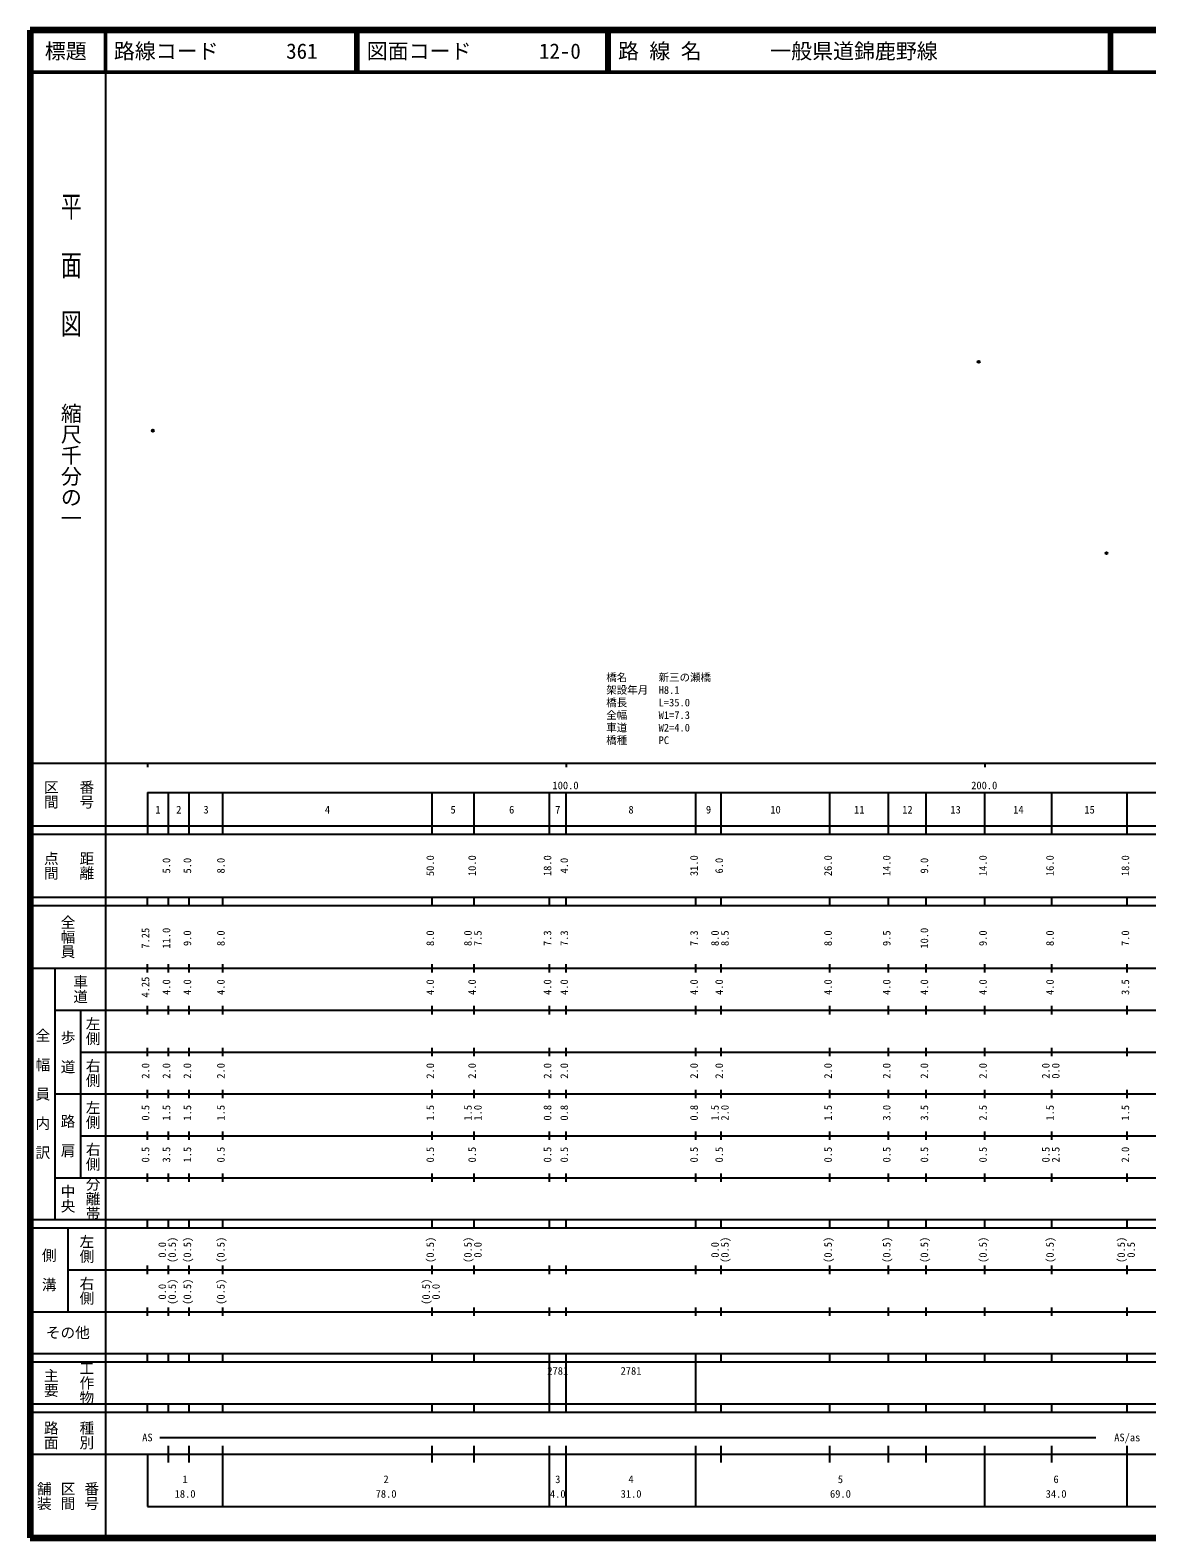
# Model space of a CAD drawing. Units: millimetres on the paper. Extents: x 40 to 680, y 20 to 380.
# Drawn here: x 40 to 306.7, y 20 to 380 of the extents above; entities that cross this region are included whole.
import ezdxf
from ezdxf.enums import TextEntityAlignment as Align

# ---------------------------------------------------------------- set-up
doc = ezdxf.new("R2010")
doc.units = ezdxf.units.MM
doc.header["$PDMODE"] = 32
doc.header["$PDSIZE"] = 0.5
for name, color, linetype in [('M-OTRS', 6, 'Continuous'), ('M-STR-HTXT', 7, 'Continuous'), ('M-TTL-TXT', 7, 'Continuous')]:
    doc.layers.add(name, color=color, linetype=linetype)
for name, color, linetype, lineweight in [('M-TTL', 2, 'Continuous', 140), ('M-TTL-BAND', 7, 'Continuous', 25), ('M-TTL-LINE', 7, 'Continuous', 50)]:
    doc.layers.add(name, color=color, linetype=linetype, lineweight=lineweight)
doc.styles.add('@ＭＳ ゴシック', font='')
doc.styles.add('ＭＳ ゴシック', font='')
doc.styles.get('@ＭＳ ゴシック').set_extended_font_data('@MS Gothic')
doc.styles.get('ＭＳ ゴシック').set_extended_font_data('MS Gothic')

msp = doc.modelspace()

# ---------------------------------------------------------------- linework, layer by layer
at = {"layer": 'M-OTRS'}
for p in [(266.521, 300.819), (69.319, 284.359), (297.052, 255.118)]:
    msp.add_point(p, dxfattribs=at)
at = {"layer": 'M-TTL'}
for p, q in [((40, 380), (40, 20)), ((680, 380), (40, 380)), ((40, 20), (680, 20))]:
    msp.add_line(p, q, dxfattribs=at)
at = {"layer": 'M-TTL-BAND'}
for p, q in [((58, 370), (58, 20)), ((40, 205), (579, 205)), ((68, 205), (68, 204)), ((168, 205), (168, 204)), ((268, 205), (268, 204)), ((68, 198), (579, 198)), ((68, 198), (68, 188)), ((73, 188), (73, 198)), ((78, 188), (78, 198)), ((86, 188), (86, 198)), ((136, 188), (136, 198)), ((146, 188), (146, 198)), ((164, 188), (164, 198)), ((168, 188), (168, 198)), ((199, 188), (199, 198)), ((205, 188), (205, 198)), ((231, 188), (231, 198)), ((245, 188), (245, 198)), ((254, 188), (254, 198)), ((268, 188), (268, 198)), ((284, 188), (284, 198)), ((302, 188), (302, 198)), ((40, 190), (579, 190)), ((40, 188), (579, 188)), ((40, 173), (579, 173)), ((68, 171), (68, 173)), ((73, 171), (73, 173)), ((78, 171), (78, 173)), ((86, 171), (86, 173)), ((136, 171), (136, 173)), ((146, 171), (146, 173)), ((164, 171), (164, 173)), ((168, 171), (168, 173)), ((199, 171), (199, 173)), ((205, 171), (205, 173)), ((231, 171), (231, 173)), ((245, 171), (245, 173)), ((254, 171), (254, 173)), ((268, 171), (268, 173)), ((284, 171), (284, 173)), ((302, 171), (302, 173)), ((40, 171), (579, 171)), ((40, 156), (579, 156)), ((46, 96), (46, 156)), ((68, 155), (68, 157)), ((73, 155), (73, 157)), ((78, 155), (78, 157)), ((86, 155), (86, 157)), ((136, 155), (136, 157)), ((146, 155), (146, 157)), ((164, 155), (164, 157)), ((168, 155), (168, 157)), ((199, 155), (199, 157)), ((205, 155), (205, 157)), ((231, 155), (231, 157)), ((245, 155), (245, 157)), ((254, 155), (254, 157)), ((268, 155), (268, 157)), ((284, 155), (284, 157)), ((302, 155), (302, 157)), ((46, 146), (579, 146)), ((52, 146), (52, 106)), ((68, 145), (68, 147)), ((73, 145), (73, 147)), ((78, 145), (78, 147)), ((86, 145), (86, 147)), ((136, 145), (136, 147)), ((146, 145), (146, 147)), ((164, 145), (164, 147)), ((168, 145), (168, 147)), ((199, 145), (199, 147)), ((205, 145), (205, 147)), ((231, 145), (231, 147)), ((245, 145), (245, 147)), ((254, 145), (254, 147)), ((268, 145), (268, 147)), ((284, 145), (284, 147)), ((302, 145), (302, 147)), ((68, 135), (68, 137)), ((73, 135), (73, 137)), ((78, 135), (78, 137)), ((86, 135), (86, 137)), ((136, 135), (136, 137)), ((146, 135), (146, 137)), ((164, 135), (164, 137)), ((168, 135), (168, 137)), ((199, 135), (199, 137)), ((205, 135), (205, 137)), ((231, 135), (231, 137)), ((245, 135), (245, 137)), ((254, 135), (254, 137)), ((268, 135), (268, 137)), ((284, 135), (284, 137)), ((302, 135), (302, 137)), ((52, 136), (579, 136)), ((46, 126), (579, 126)), ((68, 125), (68, 127)), ((73, 125), (73, 127)), ((78, 125), (78, 127)), ((86, 125), (86, 127)), ((136, 125), (136, 127)), ((146, 125), (146, 127)), ((164, 125), (164, 127)), ((168, 125), (168, 127)), ((199, 125), (199, 127)), ((205, 125), (205, 127)), ((231, 125), (231, 127)), ((245, 125), (245, 127)), ((254, 125), (254, 127)), ((268, 125), (268, 127)), ((284, 125), (284, 127)), ((302, 125), (302, 127)), ((52, 116), (579, 116)), ((68, 115), (68, 117)), ((73, 115), (73, 117)), ((78, 115), (78, 117)), ((86, 115), (86, 117)), ((136, 115), (136, 117)), ((146, 115), (146, 117)), ((164, 115), (164, 117)), ((168, 115), (168, 117)), ((199, 115), (199, 117)), ((205, 115), (205, 117)), ((231, 115), (231, 117)), ((245, 115), (245, 117)), ((254, 115), (254, 117)), ((268, 115), (268, 117)), ((284, 115), (284, 117)), ((302, 115), (302, 117)), ((46, 106), (579, 106)), ((68, 105), (68, 107)), ((73, 105), (73, 107)), ((78, 105), (78, 107)), ((86, 105), (86, 107)), ((136, 105), (136, 107)), ((146, 105), (146, 107)), ((164, 105), (164, 107)), ((168, 105), (168, 107)), ((199, 105), (199, 107)), ((205, 105), (205, 107)), ((231, 105), (231, 107)), ((245, 105), (245, 107)), ((254, 105), (254, 107)), ((268, 105), (268, 107)), ((284, 105), (284, 107)), ((302, 105), (302, 107)), ((40, 96), (579, 96)), ((40, 94), (579, 94)), ((49, 94), (49, 74)), ((68, 94), (68, 96)), ((73, 94), (73, 96)), ((78, 94), (78, 96)), ((86, 94), (86, 96)), ((136, 94), (136, 96)), ((146, 94), (146, 96)), ((164, 94), (164, 96)), ((168, 94), (168, 96)), ((199, 94), (199, 96)), ((205, 94), (205, 96)), ((231, 94), (231, 96)), ((245, 94), (245, 96)), ((254, 94), (254, 96)), ((268, 94), (268, 96)), ((284, 94), (284, 96)), ((302, 94), (302, 96)), ((49, 84), (579, 84)), ((68, 83), (68, 85)), ((73, 83), (73, 85)), ((78, 83), (78, 85)), ((86, 83), (86, 85)), ((136, 83), (136, 85)), ((146, 83), (146, 85)), ((164, 83), (164, 85)), ((168, 83), (168, 85)), ((199, 83), (199, 85)), ((205, 83), (205, 85)), ((231, 83), (231, 85)), ((245, 83), (245, 85)), ((254, 83), (254, 85)), ((268, 83), (268, 85)), ((284, 83), (284, 85)), ((302, 83), (302, 85)), ((40, 74), (579, 74)), ((68, 73), (68, 75)), ((73, 73), (73, 75)), ((78, 73), (78, 75)), ((86, 73), (86, 75)), ((136, 73), (136, 75)), ((146, 73), (146, 75)), ((164, 73), (164, 75)), ((168, 73), (168, 75)), ((199, 73), (199, 75)), ((205, 73), (205, 75)), ((231, 73), (231, 75)), ((245, 73), (245, 75)), ((254, 73), (254, 75)), ((268, 73), (268, 75)), ((284, 73), (284, 75)), ((302, 73), (302, 75)), ((40, 64), (579, 64)), ((40, 62), (579, 62)), ((68, 62), (68, 64)), ((73, 62), (73, 64)), ((78, 62), (78, 64)), ((86, 62), (86, 64)), ((136, 62), (136, 64)), ((146, 62), (146, 64)), ((164, 62), (164, 64)), ((164, 52), (164, 62)), ((168, 62), (168, 64)), ((168, 52), (168, 62)), ((168, 52), (168, 62)), ((199, 62), (199, 64)), ((199, 52), (199, 62)), ((205, 62), (205, 64)), ((231, 62), (231, 64)), ((245, 62), (245, 64)), ((254, 62), (254, 64)), ((268, 62), (268, 64)), ((284, 62), (284, 64)), ((302, 62), (302, 64)), ((40, 52), (579, 52)), ((68, 50), (68, 52)), ((73, 50), (73, 52)), ((78, 50), (78, 52)), ((86, 50), (86, 52)), ((136, 50), (136, 52)), ((146, 50), (146, 52)), ((164, 50), (164, 52)), ((168, 50), (168, 52)), ((199, 50), (199, 52)), ((205, 50), (205, 52)), ((231, 50), (231, 52)), ((245, 50), (245, 52)), ((254, 50), (254, 52)), ((268, 50), (268, 52)), ((284, 50), (284, 52)), ((302, 50), (302, 52)), ((40, 50), (579, 50)), ((71, 44), (294.5, 44)), ((40, 40), (579, 40)), ((68, 40), (68, 27.5)), ((73, 38), (73, 42)), ((78, 38), (78, 42)), ((86, 27.5), (86, 42)), ((136, 38), (136, 42)), ((146, 38), (146, 42)), ((164, 27.5), (164, 42)), ((168, 27.5), (168, 42)), ((199, 27.5), (199, 42)), ((205, 38), (205, 42)), ((231, 38), (231, 42)), ((245, 38), (245, 42)), ((254, 38), (254, 42)), ((268, 27.5), (268, 42)), ((284, 38), (284, 42)), ((302, 27.5), (302, 42)), ((68, 27.5), (579, 27.5))]:
    msp.add_line(p, q, dxfattribs=at)
at = {"layer": 'M-TTL-LINE'}
for p, q in [((58, 380), (58, 370)), ((117.75, 380), (117.75, 370)), ((118.25, 380), (118.25, 370)), ((177.75, 380), (177.75, 370)), ((178.25, 380), (178.25, 370)), ((297.75, 380), (297.75, 370)), ((298.25, 380), (298.25, 370)), ((40, 370), (680, 370))]:
    msp.add_line(p, q, dxfattribs=at)

# ---------------------------------------------------------------- texts
at = {"layer": 'M-STR-HTXT', "style": 'ＭＳ ゴシック'}
for s, p in [('橋名\u3000\u3000\u3000新三の瀬橋', (177.582, 223.982)), ('架設年月\u3000H8.1', (177.582, 220.982)), ('橋長\u3000\u3000\u3000L=35.0', (177.582, 217.982)), ('全幅\u3000\u3000\u3000W1=7.3', (177.582, 214.982)), ('車道\u3000\u3000\u3000W2=4.0', (177.582, 211.982)), ('橋種\u3000\u3000\u3000PC', (177.582, 208.982))]:
    msp.add_text(s, height=1.833, dxfattribs=at).set_placement(p, align=Align.BOTTOM_LEFT)
at = {"layer": 'M-TTL-BAND', "style": '@ＭＳ ゴシック', "width": 1.4}
msp.add_text('平  面  図', height=3.666, rotation=270, dxfattribs=at).set_placement((49.777, 306.475), align=Align.MIDDLE_RIGHT)
at = {"layer": 'M-TTL-BAND', "style": '@ＭＳ ゴシック'}
msp.add_text('縮尺千分の一', height=3.666, rotation=270, dxfattribs=at).set_placement((49.777, 261.03), align=Align.MIDDLE_RIGHT)
for s, p in [('区間', (45, 197.5)), ('番号', (53.5, 197.5)), ('点間', (45, 180.5)), ('距離', (53.5, 180.5)), ('全幅員', (49, 163.5)), ('車道', (52, 151)), ('左側', (55, 141)), ('全\u3000幅\u3000員\u3000内\u3000訳', (43, 126)), ('歩\u3000道', (49, 136)), ('右側', (55, 131)), ('左側', (55, 121)), ('路\u3000肩', (49, 116)), ('右側', (55, 111)), ('分離帯', (55, 101)), ('中央', (49, 101)), ('左側', (53.5, 89)), ('側\u3000溝', (44.5, 84)), ('右側', (53.5, 79)), ('工作物', (53.5, 57)), ('主要', (45, 57)), ('路面', (45, 44.5)), ('種別', (53.5, 44.5)), ('舗装', (43.333, 30)), ('区間', (49, 30)), ('番号', (54.667, 30))]:
    msp.add_text(s, height=2.566, rotation=270, dxfattribs=at).set_placement(p, align=Align.MIDDLE_CENTER)
at = {"layer": 'M-TTL-BAND', "style": 'ＭＳ ゴシック'}
for s, p in [('100.0', (167.844, 198.195)), ('200.0', (267.844, 198.195)), ('1', (70.5, 192.405)), ('2', (75.5, 192.405)), ('3', (82, 192.405)), ('4', (111, 192.405)), ('5', (141, 192.405)), ('6', (155, 192.405)), ('7', (166, 192.405)), ('8', (183.5, 192.405)), ('9', (202, 192.405)), ('10', (218, 192.405)), ('11', (238, 192.405)), ('12', (249.5, 192.405)), ('13', (261, 192.405)), ('14', (276, 192.405)), ('15', (293, 192.405)), ('AS', (68, 42.5)), ('AS/as', (302, 42.5)), ('1', (77, 32.523)), ('2', (125, 32.523)), ('3', (166, 32.523)), ('4', (183.5, 32.523)), ('5', (233.5, 32.523)), ('6', (285, 32.523)), ('18.0', (77, 29.033)), ('78.0', (125, 29.033)), ('4.0', (166, 29.033)), ('31.0', (183.5, 29.033)), ('69.0', (233.5, 29.033)), ('34.0', (285, 29.033))]:
    msp.add_text(s, height=1.833, dxfattribs=at).set_placement(p, align=Align.BOTTOM_CENTER)
for s, p in [('5.0', (74, 180.5)), ('5.0', (79, 180.5)), ('8.0', (87, 180.5)), ('50.0', (137, 180.5)), ('10.0', (147, 180.5)), ('18.0', (165, 180.5)), ('4.0', (169, 180.5)), ('31.0', (200, 180.5)), ('6.0', (206, 180.5)), ('26.0', (232, 180.5)), ('14.0', (246, 180.5)), ('9.0', (255, 180.5)), ('14.0', (269, 180.5)), ('16.0', (285, 180.5)), ('18.0', (303, 180.5)), ('7.25', (69, 163.174)), ('11.0', (74, 163.174)), ('9.0', (79, 163.174)), ('8.0', (87, 163.174)), ('8.0', (137, 163.174)), ('8.0', (146, 163.174)), ('7.5', (148.37, 163.174)), ('7.3', (165, 163.174)), ('7.3', (169, 163.174)), ('7.3', (200, 163.174)), ('8.0', (205, 163.174)), ('8.5', (207.37, 163.174)), ('8.0', (232, 163.174)), ('9.5', (246, 163.174)), ('10.0', (255, 163.174)), ('9.0', (269, 163.174)), ('8.0', (285, 163.174)), ('7.0', (303, 163.174)), ('4.25', (69, 151.5)), ('4.0', (74, 151.5)), ('4.0', (79, 151.5)), ('4.0', (87, 151.5)), ('4.0', (137, 151.5)), ('4.0', (147, 151.5)), ('4.0', (165, 151.5)), ('4.0', (169, 151.5)), ('4.0', (200, 151.5)), ('4.0', (206, 151.5)), ('4.0', (232, 151.5)), ('4.0', (246, 151.5)), ('4.0', (255, 151.5)), ('4.0', (269, 151.5)), ('4.0', (285, 151.5)), ('3.5', (303, 151.5)), ('2.0', (69, 131.5)), ('2.0', (74, 131.5)), ('2.0', (79, 131.5)), ('2.0', (87, 131.5)), ('2.0', (137, 131.5)), ('2.0', (147, 131.5)), ('2.0', (165, 131.5)), ('2.0', (169, 131.5)), ('2.0', (200, 131.5)), ('2.0', (206, 131.5)), ('2.0', (232, 131.5)), ('2.0', (246, 131.5)), ('2.0', (255, 131.5)), ('2.0', (269, 131.5)), ('2.0', (284, 131.5)), ('0.0', (286.37, 131.5)), ('0.5', (69, 121.5)), ('1.5', (74, 121.5)), ('1.5', (79, 121.5)), ('1.5', (87, 121.5)), ('1.5', (137, 121.5)), ('1.5', (146, 121.5)), ('1.0', (148.37, 121.5)), ('0.8', (165, 121.5)), ('0.8', (169, 121.5)), ('0.8', (200, 121.5)), ('1.5', (205, 121.5)), ('2.0', (207.37, 121.5)), ('1.5', (232, 121.5)), ('3.0', (246, 121.5)), ('3.5', (255, 121.5)), ('2.5', (269, 121.5)), ('1.5', (285, 121.5)), ('1.5', (303, 121.5)), ('0.5', (69, 111.5)), ('3.5', (74, 111.5)), ('1.5', (79, 111.5)), ('0.5', (87, 111.5)), ('0.5', (137, 111.5)), ('0.5', (147, 111.5)), ('0.5', (165, 111.5)), ('0.5', (169, 111.5)), ('0.5', (200, 111.5)), ('0.5', (206, 111.5)), ('0.5', (232, 111.5)), ('0.5', (246, 111.5)), ('0.5', (255, 111.5)), ('0.5', (269, 111.5)), ('0.5', (284, 111.5)), ('2.5', (286.37, 111.5)), ('2.0', (303, 111.5)), ('0.0', (73, 88.764)), ('(0.5)', (75.37, 88.764)), ('(0.5)', (79, 88.764)), ('(0.5)', (87, 88.764)), ('(0.5)', (137, 88.764)), ('(0.5)', (146, 88.764)), ('0.0', (148.37, 88.764)), ('0.0', (205, 88.764)), ('(0.5)', (207.37, 88.764)), ('(0.5)', (232, 88.764)), ('(0.5)', (246, 88.764)), ('(0.5)', (255, 88.764)), ('(0.5)', (269, 88.764)), ('(0.5)', (285, 88.764)), ('(0.5)', (302, 88.764)), ('0.5', (304.37, 88.764)), ('0.0', (73, 78.764)), ('(0.5)', (75.37, 78.764)), ('(0.5)', (79, 78.764)), ('(0.5)', (87, 78.764)), ('(0.5)', (136, 78.764)), ('0.0', (138.37, 78.764))]:
    msp.add_text(s, height=1.833, rotation=90, dxfattribs=at).set_placement(p, align=Align.BOTTOM_CENTER)
msp.add_text('その他', height=2.566, dxfattribs=at).set_placement((49, 69), align=Align.MIDDLE_CENTER)
for p in [(163.5, 58.405), (181, 58.405)]:
    msp.add_text('2781', height=1.833, dxfattribs=at).set_placement(p, align=Align.BOTTOM_LEFT)
at = {"layer": 'M-TTL-TXT', "style": 'ＭＳ ゴシック'}
msp.add_text('標題', height=3.666, dxfattribs=at).set_placement((48.5, 375), align=Align.MIDDLE_CENTER)
for s, p in [('路線コード', (60, 375)), ('361', (101.142, 375)), ('図面コード', (120.38, 375)), ('12-0', (161.521, 375)), ('路 線 名', (180.38, 375)), ('一般県道錦鹿野線', (216.734, 375))]:
    msp.add_text(s, height=3.666, dxfattribs=at).set_placement(p, align=Align.MIDDLE_LEFT)

doc.saveas('drawing.dxf')
